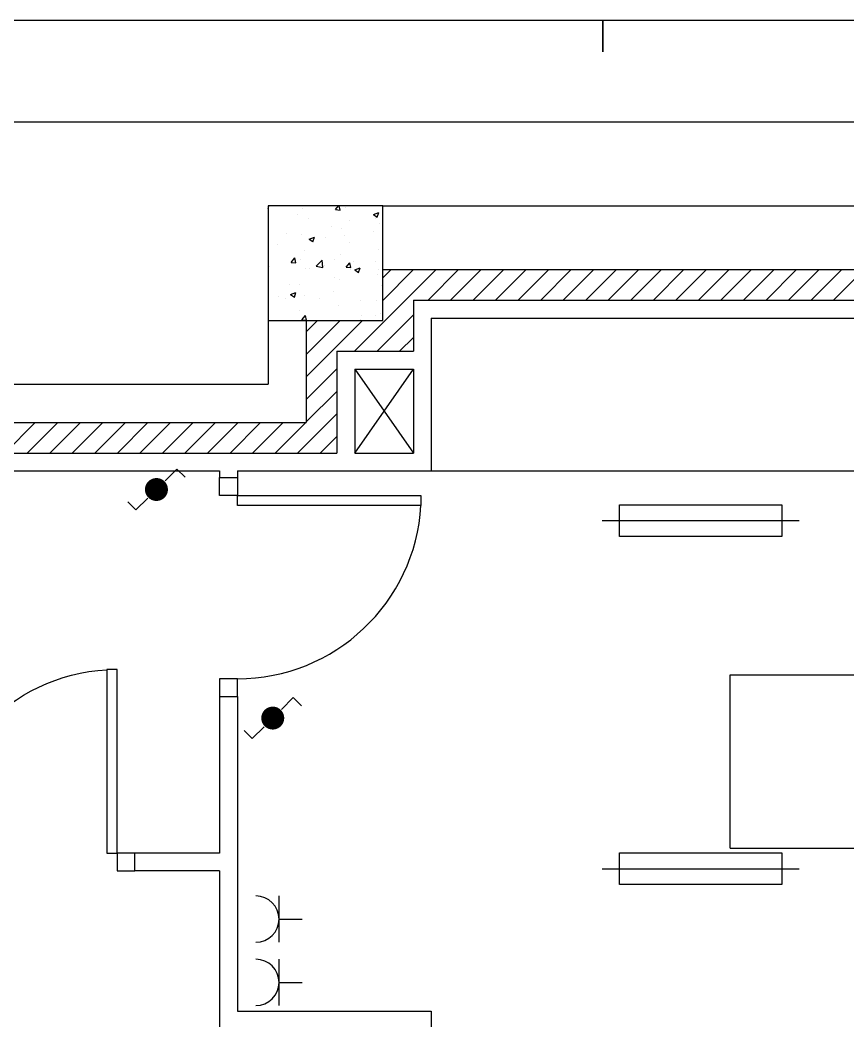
# Model space of a CAD drawing. Extents: x 33.7 to 63.4, y -76.7 to 11.5.
# Drawn here: x 41.89 to 45.138, y -28.013 to -24.088 of the extents above; entities that cross this region are included whole.
import ezdxf

# ---------------------------------------------------------------- set-up
doc = ezdxf.new("R2010")
doc.units = 0
doc.header["$LTSCALE"] = 0.375
doc.layers.get('0').update_dxf_attribs({"linetype": 'CONTINUOUS'})
for name, color, linetype in [('AUX', 7, 'CONTINUOUS'), ('CARPINTERIA', 44, 'CONTINUOUS'), ('FORMATO', 3, 'CONTINUOUS'), ('INSONORIZACION', 43, 'CONTINUOUS'), ('MUEBLES', 1, 'CONTINUOUS'), ('MUROS', 3, 'CONTINUOUS'), ('PILARES', 2, 'CONTINUOUS'), ('TEXTOS', 2, 'CONTINUOUS')]:
    doc.layers.add(name, color=color, linetype=linetype)

# ---------------------------------------------------------------- blocks, each defined once
blk = doc.blocks.new('*X30')
at = {"color": 0}
for p, q in [((157.1979, 141.5531), (157.5179, 141.8731)), ((157.3085, 141.7522), (157.4295, 141.8731)), ((157.3085, 141.8406), (157.3411, 141.8731)), ((157.4863, 141.7531), (157.6063, 141.8731)), ((157.5746, 141.7531), (157.6946, 141.8731)), ((157.663, 141.7531), (157.783, 141.8731)), ((157.7514, 141.7531), (157.8714, 141.8731)), ((157.8398, 141.7531), (157.9598, 141.8731)), ((157.9282, 141.7531), (158.0482, 141.8731)), ((158.0166, 141.7531), (158.1366, 141.8731)), ((158.105, 141.7531), (158.225, 141.8731)), ((158.1934, 141.7531), (158.3134, 141.8731)), ((158.2817, 141.7531), (158.4017, 141.8731)), ((158.3701, 141.7531), (158.4901, 141.8731)), ((158.4585, 141.7531), (158.5785, 141.8731)), ((158.5469, 141.7531), (158.6669, 141.8731)), ((158.6353, 141.7531), (158.7553, 141.8731)), ((158.7237, 141.7531), (158.8437, 141.8731)), ((158.8121, 141.7531), (158.9321, 141.8731)), ((158.9005, 141.7531), (159.0205, 141.8731)), ((158.9889, 141.7531), (159.1089, 141.8731)), ((159.0772, 141.7531), (159.1972, 141.8731)), ((157.2863, 141.5531), (157.4285, 141.6954)), ((157.0085, 141.4522), (157.2295, 141.6731)), ((157.0085, 141.5406), (157.1411, 141.6731)), ((157.0085, 141.6289), (157.0527, 141.6731)), ((157.3746, 141.5531), (157.4285, 141.607)), ((157.0085, 141.3638), (157.1285, 141.4838)), ((157.0085, 141.2754), (157.1285, 141.3954)), ((156.9746, 141.1531), (157.1285, 141.307)), ((155.8256, 141.1531), (155.9456, 141.2731)), ((155.914, 141.1531), (156.034, 141.2731)), ((156.0024, 141.1531), (156.1224, 141.2731)), ((156.0908, 141.1531), (156.2108, 141.2731)), ((156.1791, 141.1531), (156.2991, 141.2731)), ((156.2675, 141.1531), (156.3875, 141.2731)), ((156.3559, 141.1531), (156.4759, 141.2731)), ((156.4443, 141.1531), (156.5643, 141.2731)), ((156.5327, 141.1531), (156.6527, 141.2731)), ((156.6211, 141.1531), (156.7411, 141.2731)), ((156.7095, 141.1531), (156.8295, 141.2731)), ((156.7979, 141.1531), (156.9179, 141.2731)), ((156.8863, 141.1531), (157.0063, 141.2731)), ((157.063, 141.1531), (157.1285, 141.2186))]:
    blk.add_line(p, q, dxfattribs=at)
blk = doc.blocks.new('*X19')
at = {"color": 0}
for p, q in [((156.8585, 142.1206), (156.8618, 142.1219)), ((156.8585, 142.1116), (156.8619, 142.1218)), ((157.1232, 142.1087), (157.1353, 142.1231)), ((157.1412, 142.107), (157.1382, 142.1231)), ((156.9732, 142.091), (156.9732, 142.091)), ((156.9947, 142.1127), (156.9947, 142.1127)), ((157.1232, 142.1087), (157.1411, 142.1071)), ((157.1626, 142.1159), (157.1626, 142.1159)), ((157.272, 142.0898), (157.293, 142.0979)), ((157.272, 142.0898), (157.2869, 142.0797)), ((157.287, 142.0796), (157.2931, 142.0978)), ((156.8596, 142.076), (156.8596, 142.076)), ((157.0183, 142.0722), (157.0183, 142.0722)), ((157.1065, 142.0441), (157.1065, 142.0441)), ((157.1784, 142.0654), (157.1784, 142.0654)), ((157.2815, 142.0742), (157.2815, 142.0742)), ((157.2966, 142.0531), (157.2966, 142.0531)), ((156.9316, 142.0141), (156.9316, 142.0141)), ((156.9911, 142.0128), (156.9911, 142.0128)), ((157.0199, 141.9931), (157.0409, 142.0011)), ((157.0349, 141.9829), (157.041, 142.001)), ((157.1451, 142.0339), (157.1451, 142.0339)), ((157.1588, 142.0075), (157.1588, 142.0075)), ((157.2724, 142.0224), (157.2724, 142.0224)), ((156.8943, 141.9726), (156.8943, 141.9726)), ((157.0199, 141.9931), (157.0348, 141.983)), ((157.0837, 141.9976), (157.0837, 141.9976)), ((157.1784, 141.9783), (157.1784, 141.9783)), ((157.0035, 141.9482), (157.0035, 141.9482)), ((157.1414, 141.934), (157.1414, 141.934)), ((157.293, 141.9532), (157.293, 141.9532)), ((156.863, 141.8854), (156.863, 141.8854)), ((156.9496, 141.9018), (156.9641, 141.9191)), ((156.9496, 141.9018), (156.9675, 141.9003)), ((156.9599, 141.9189), (156.9599, 141.9189)), ((156.9677, 141.9001), (156.9642, 141.9189)), ((156.9874, 141.9129), (156.9874, 141.9129)), ((157.0471, 141.8862), (157.0705, 141.9106)), ((157.0471, 141.8862), (157.0738, 141.8821)), ((157.0739, 141.882), (157.0706, 141.9105)), ((157.0799, 141.8892), (157.0799, 141.8892)), ((157.12, 141.9121), (157.12, 141.9121)), ((157.1648, 141.883), (157.1793, 141.9002)), ((157.1648, 141.883), (157.1827, 141.8814)), ((157.1828, 141.8813), (157.1794, 141.9001)), ((157.1935, 141.9041), (157.1935, 141.9041)), ((157.2802, 141.9054), (157.2802, 141.9054)), ((157.0048, 141.8793), (157.0048, 141.8793)), ((157.0231, 141.8786), (157.0231, 141.8786)), ((157.118, 141.8432), (157.118, 141.8432)), ((157.1833, 141.8718), (157.1833, 141.8718)), ((157.199, 141.8723), (157.22, 141.8803)), ((157.199, 141.8723), (157.2139, 141.8622)), ((157.214, 141.8621), (157.2201, 141.8802)), ((157.2893, 141.8534), (157.2893, 141.8534)), ((157.293, 141.8733), (157.293, 141.8733)), ((156.9431, 141.8132), (156.9431, 141.8132)), ((156.9838, 141.813), (156.9838, 141.813)), ((157.1378, 141.8342), (157.1378, 141.8342)), ((157.3041, 141.8107), (157.3041, 141.8107)), ((156.9002, 141.7664), (156.9002, 141.7664)), ((156.9469, 141.7755), (156.9679, 141.7836)), ((156.9469, 141.7755), (156.9618, 141.7654)), ((156.9619, 141.7653), (156.968, 141.7835)), ((157.001, 141.7708), (157.001, 141.7708)), ((157.1146, 141.7858), (157.1146, 141.7858)), ((156.9259, 141.7609), (156.9259, 141.7609)), ((157.0603, 141.7596), (157.0603, 141.7596)), ((157.1341, 141.7343), (157.1341, 141.7343)), ((157.2205, 141.7529), (157.2205, 141.7529)), ((157.2857, 141.7535), (157.2857, 141.7535)), ((156.9801, 141.7132), (156.9801, 141.7132)), ((156.9912, 141.6762), (157.0057, 141.6934)), ((157.0093, 141.6745), (157.0058, 141.6933)), ((157.2252, 141.6924), (157.2252, 141.6924)), ((157.2806, 141.6943), (157.2806, 141.6943)), ((157.3003, 141.7023), (157.3003, 141.7023)), ((156.9912, 141.6762), (157.0092, 141.6746)), ((157.2197, 141.6731), (157.2209, 141.6746)), ((157.2212, 141.6731), (157.221, 141.6745))]:
    blk.add_line(p, q, dxfattribs=at)
blk = doc.blocks.new('$HO07200007N')
at = {"color": 0}
for p, q in [((0.07, 0), (0.07, 0.72)), ((0.07, 0.72), (0.11, 0.72)), ((0.11, 0.72), (0.11, 0)), ((0, 0), (0.07, 0)), ((0.07, 0), (0.07, -0.07)), ((0.11, 0), (0.07, 0)), ((0.07, -0.07), (0, -0.07))]:
    blk.add_line(p, q, dxfattribs=at)
blk.add_arc((0.0679, -0.0009), 0.7221, 0.0689, 86.658, dxfattribs=at)
blk = doc.blocks.new('$P107200007N07000N')
at = {"color": 0}
for p, q in [((0, 0.07), (0, 0.07)), ((0.86, 0.07), (0.79, 0.07)), ((0.79, 0.07), (0.79, 0)), ((0.86, 0.07), (0.86, 0.07)), ((0, 0), (0, 0)), ((0.79, 0), (0.86, 0)), ((0.86, 0), (0.86, 0))]:
    blk.add_line(p, q, dxfattribs=at)
at = {"color": 0, "invisible_edges": 15}
blk.add_3dface([(0, 0), (0.86, 0), (0.86, 0.07), (0, 0.07)], dxfattribs=at)
at = {"color": 0}
blk.add_blockref('$HO07200007N', (0, 0.07), dxfattribs=at)
blk = doc.blocks.new('ELICO')
at = {"linetype": 'Continuous'}
for p, q in [((0.0681, 0.0681), (0.1607, 0.1607)), ((0.1607, 0.1607), (0.225, 0.0964)), ((-0.0681, -0.0681), (-0.1607, -0.1607)), ((-0.1607, -0.1607), (-0.225, -0.0964))]:
    blk.add_line(p, q, dxfattribs=at)
at = {"linetype": 'Continuous', "const_width": 0.09}
blk.add_lwpolyline([(-0.045, 0, 1), (0.045, 0, 1)], format="xyb", close=True, dxfattribs=at)
blk = doc.blocks.new('ELENC2')
at = {"linetype": 'Continuous'}
for p, q in [((-0.181818, 0.181818), (0.181818, 0.181818)), ((0, 0.181818), (0, 0))]:
    blk.add_line(p, q, dxfattribs=at)
blk.add_arc((0, 0.363636), 0.181818, 180, 0, dxfattribs=at)
blk = doc.blocks.new('ELFLU1')
at = {"linetype": 'Continuous'}
for p, q in [((-0.6376, -0.124), (-0.6376, 0.124)), ((-0.6376, 0.124), (0.6376, 0.124)), ((0.6376, 0.124), (0.6376, -0.124)), ((-0.7719, 0), (0.7719, 0)), ((0.6376, -0.124), (-0.6376, -0.124))]:
    blk.add_line(p, q, dxfattribs=at)

msp = doc.modelspace()

# ---------------------------------------------------------------- linework, layer by layer
at = {"layer": 'AUX'}
for p, q in [((43.2032, -25.4581), (43.4332, -25.7881)), ((43.2032, -25.7881), (43.4332, -25.4581))]:
    msp.add_line(p, q, dxfattribs=at)
at = {"layer": 'FORMATO', "color": 7, "linetype": 'ByBlock'}
for p, q in [((44.1764, -24.0883), (44.1764, -24.2133)), ((44.1764, -24.2133), (44.1764, -24.0883))]:
    msp.add_line(p, q, dxfattribs=at)
msp.add_lwpolyline([(33.6764, -45.0883), (33.6764, -24.0883), (63.3764, -24.0883), (63.3764, -45.0883), (33.6764, -45.0883)], dxfattribs=at)
at = {"layer": 'FORMATO', "linetype": 'ByBlock'}
msp.add_lwpolyline([(34.6764, -44.6883), (34.6764, -24.4883), (62.9764, -24.4883), (62.9764, -44.6883), (34.6764, -44.6883)], dxfattribs=at)
at = {"layer": 'MUEBLES'}
for p, q in [((43.5032, -25.8581), (48.2232, -25.8581)), ((44.6758, -27.3381), (44.6758, -26.6581)), ((44.6758, -26.6581), (46.6758, -26.6581)), ((44.6758, -27.3381), (46.6758, -27.3381))]:
    msp.add_line(p, q, dxfattribs=at)
at = {"layer": 'MUROS'}
for p, q in [((43.3132, -24.8181), (48.4132, -24.8181)), ((43.3132, -25.0681), (48.4132, -25.0681)), ((43.4332, -25.1881), (43.4332, -25.3881)), ((43.4332, -25.1881), (45.5927, -25.1881)), ((42.8632, -25.2681), (42.8632, -25.5181)), ((43.0132, -25.2681), (43.0132, -25.6681)), ((43.5032, -25.2581), (43.5032, -25.8581)), ((43.5032, -25.2581), (45.5227, -25.2581)), ((43.1332, -25.3881), (43.4332, -25.3881)), ((43.1332, -25.3881), (43.1332, -25.7881)), ((43.2032, -25.4581), (43.4332, -25.4581)), ((43.2032, -25.4581), (43.2032, -25.7881)), ((43.4332, -25.4581), (43.4332, -25.7881)), ((39.0132, -25.5181), (42.8632, -25.5181)), ((39.0132, -25.6681), (43.0132, -25.6681)), ((39.1332, -25.7881), (43.1332, -25.7881)), ((43.2032, -25.7881), (43.4332, -25.7881)), ((39.2032, -25.8581), (42.6732, -25.8581)), ((42.6732, -25.8581), (42.6732, -25.884)), ((42.7432, -25.8581), (43.5032, -25.8581)), ((42.7432, -25.8581), (42.7432, -25.884)), ((42.6732, -25.884), (42.7432, -25.884)), ((42.6732, -26.744), (42.6732, -27.3581)), ((42.6732, -26.744), (42.7432, -26.744)), ((42.6732, -26.744), (42.7432, -26.744)), ((42.7432, -26.744), (42.7432, -27.9781)), ((42.6732, -27.3581), (42.341, -27.3581)), ((42.341, -27.4281), (42.341, -27.3581)), ((42.341, -27.4281), (42.341, -27.3581)), ((42.6732, -27.4281), (42.341, -27.4281)), ((42.6732, -27.4281), (42.6732, -28.8081)), ((42.7432, -27.9781), (43.5032, -27.9781)), ((43.5032, -27.9781), (43.5032, -28.8081))]:
    msp.add_line(p, q, dxfattribs=at)
at = {"layer": 'PILARES'}
msp.add_lwpolyline([(42.8632, -25.2681), (43.3132, -25.2681), (43.3132, -24.8181), (42.8632, -24.8181)], close=True, dxfattribs=at)

# ---------------------------------------------------------------- block references
at = {"layer": 'CARPINTERIA', "rotation": 270}
msp.add_blockref('$P107200007N07000N', (42.6732, -25.884), dxfattribs=at)
at = {"layer": 'CARPINTERIA', "yscale": -1, "rotation": 180}
msp.add_blockref('$P107200007N07000N', (42.341, -27.4281), dxfattribs=at)
at = {"layer": 'INSONORIZACION'}
msp.add_blockref('*X30', (-113.9953, -166.9412), dxfattribs=at)
at = {"layer": 'PILARES'}
msp.add_blockref('*X19', (-113.9953, -166.9412), dxfattribs=at)
at = {"layer": 'TEXTOS', "xscale": 0.5, "yscale": 0.5, "zscale": 0.5}
for name, p in [('ELICO', (42.4255, -25.931)), ('ELFLU1', (44.5601, -26.053)), ('ELICO', (42.8817, -26.8281)), ('ELFLU1', (44.5601, -27.4196))]:
    msp.add_blockref(name, p, dxfattribs=at)
at = {"layer": 'TEXTOS', "xscale": 0.5, "yscale": 0.5, "zscale": 0.5, "rotation": 90}
for p in [(42.9972, -27.6171), (42.9972, -27.8654)]:
    msp.add_blockref('ELENC2', p, dxfattribs=at)

doc.saveas('drawing.dxf')
